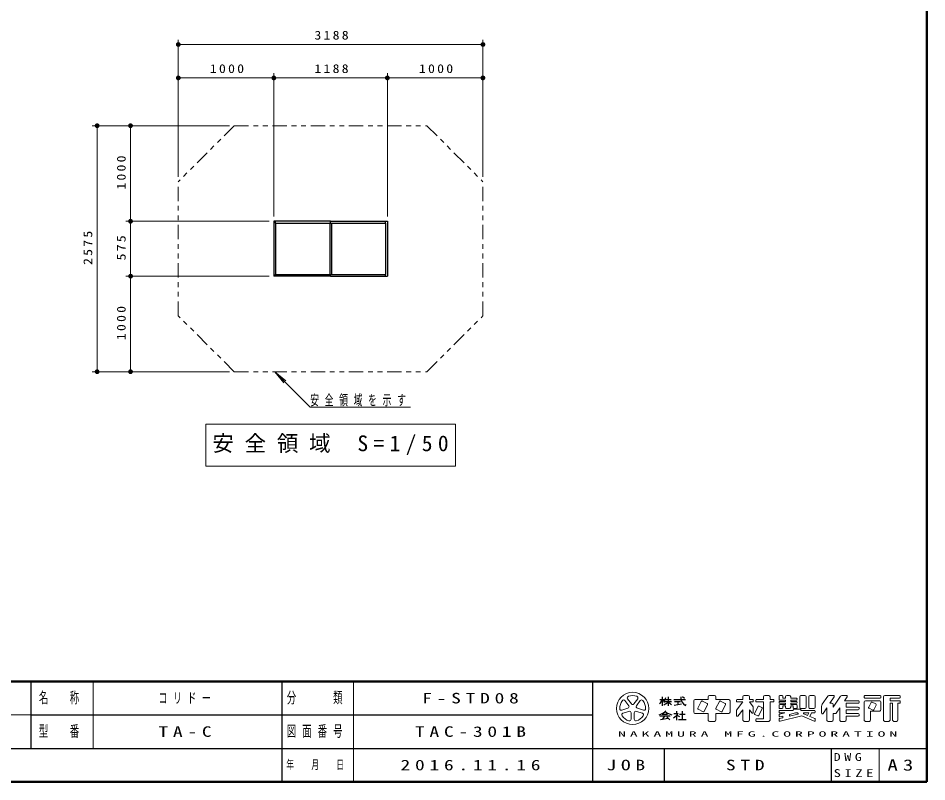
# Model space of a CAD drawing. Units: millimetres on the paper, scale 1:50. Extents: x -385 to 0, y 0 to 267.
# Drawn here: x -190.2 to 0, y 0 to 159.9 of the extents above; entities that cross this region are included whole.
import ezdxf

# ---------------------------------------------------------------- set-up
doc = ezdxf.new("R2010")
doc.units = ezdxf.units.MM
doc.linetypes.add('USER3', pattern=[8, 3, -1, 1, -1, 1, -1])
doc.layers.add('LY_1', color=7, linetype='Continuous', lineweight=13)
doc.styles.add('ＭＳ ゴシック', font='')
doc.styles.get('ＭＳ ゴシック').set_extended_font_data('MS Gothic')

# ---------------------------------------------------------------- blocks, each defined once
blk = doc.blocks.new('filled_dot')
at = {"color": 0, "linetype": 'Continuous', "lineweight": -2, "const_width": 1.25}
blk.add_lwpolyline([(-0.625, 0, 1), (0.625, 0, 1)], format="xyb", close=True, dxfattribs=at)

msp = doc.modelspace()

# ---------------------------------------------------------------- linework, layer by layer
at = {"layer": 'LY_1', "lineweight": 50}
for p, q in [((0, 0), (0, 267)), ((-385, 21), (0, 21)), ((-385, 0), (0, 0))]:
    msp.add_line(p, q, dxfattribs=at)
at = {"layer": 'LY_1'}
for p, q in [((-156.666, 126.638), (-156.666, 155.354)), ((-156.666, 154.354), (-92.906, 154.354)), ((-92.906, 126.638), (-92.906, 155.354)), ((-156.666, 126.638), (-156.666, 148.354)), ((-136.666, 118.354), (-136.666, 148.354)), ((-112.906, 118.354), (-112.906, 148.354)), ((-92.906, 126.638), (-92.906, 148.354)), ((-156.666, 147.354), (-136.666, 147.354)), ((-136.666, 147.354), (-112.906, 147.354)), ((-112.906, 147.354), (-92.906, 147.354)), ((-145.942, 137.354), (-174.657, 137.354)), ((-173.657, 85.854), (-173.657, 137.354)), ((-166.657, 117.354), (-166.657, 137.354)), ((-137.657, 117.354), (-167.657, 117.354)), ((-166.657, 105.854), (-166.657, 117.354)), ((-137.657, 105.854), (-167.657, 105.854)), ((-166.657, 105.854), (-166.657, 85.854)), ((-145.942, 85.854), (-174.657, 85.854)), ((-136.476, 85.854), (-134.55, 83.554)), ((-136.476, 85.854), (-134.18, 83.923)), ((-129.065, 78.425), (-136.476, 85.854)), ((-129.065, 78.425), (-108.065, 78.425)), ((-150.936, 74.863), (-150.936, 66.063)), ((-98.636, 74.863), (-150.936, 74.863)), ((-98.636, 66.063), (-98.636, 74.863)), ((-150.936, 66.063), (-98.636, 66.063)), ((-174.5, 21), (-174.5, 7)), ((-120, 21), (-120, 0)), ((-62.629, 17.393), (-61.844, 16.313)), ((-61.298, 16.313), (-60.513, 17.393)), ((-48.476, 17.253), (-45.776, 17.253)), ((-45.776, 17.793), (-45.776, 17.253)), ((-45.506, 18.063), (-44.426, 18.063)), ((-44.156, 17.793), (-44.156, 17.253)), ((-44.156, 17.253), (-41.456, 17.253)), ((-39.674, 17.253), (-38.486, 17.253)), ((-38.486, 17.793), (-38.486, 17.253)), ((-38.216, 18.063), (-37.406, 18.063)), ((-37.136, 17.793), (-37.136, 17.253)), ((-37.136, 17.253), (-36.488, 17.253)), ((-35.624, 17.253), (-34.166, 17.253)), ((-34.166, 17.793), (-34.166, 17.253)), ((-33.896, 18.063), (-33.086, 18.063)), ((-32.816, 17.793), (-32.816, 17.253)), ((-32.816, 17.253), (-32.168, 17.253)), ((-30.926, 17.901), (-30.926, 17.28)), ((-30.764, 18.063), (-30.278, 18.063)), ((-30.764, 17.118), (-29.576, 17.118)), ((-30.116, 17.901), (-30.116, 17.523)), ((-30.116, 17.523), (-29.576, 17.523)), ((-29.576, 17.793), (-29.576, 17.523)), ((-29.576, 17.118), (-29.576, 16.848)), ((-28.766, 18.063), (-29.306, 18.063)), ((-28.496, 17.793), (-28.496, 17.523)), ((-28.496, 17.523), (-27.308, 17.523)), ((-28.496, 17.118), (-27.308, 17.118)), ((-28.496, 17.118), (-28.496, 16.848)), ((-27.146, 17.361), (-27.146, 17.28)), ((-26.606, 17.793), (-26.606, 15.633)), ((-26.336, 18.063), (-25.526, 18.063)), ((-25.256, 17.793), (-25.256, 15.633)), ((-24.716, 17.793), (-24.716, 15.633)), ((-24.446, 18.063), (-23.636, 18.063)), ((-23.366, 17.793), (-23.366, 15.633)), ((-21.88, 16.242), (-20.746, 17.943)), ((-20.521, 18.063), (-19.529, 18.063)), ((-20.306, 16.443), (-19.394, 17.811)), ((-19.586, 15.633), (-18.046, 17.943)), ((-17.821, 18.063), (-16.829, 18.063)), ((-17.246, 16.983), (-16.694, 17.811)), ((-13.106, 17.901), (-13.106, 17.685)), ((-12.944, 18.063), (-9.758, 18.063)), ((-12.944, 17.523), (-9.758, 17.523)), ((-9.596, 17.901), (-9.596, 17.685)), ((-9.056, 17.793), (-9.056, 12.933)), ((-8.786, 18.063), (-5.708, 18.063)), ((-7.706, 17.523), (-7.706, 16.983)), ((-7.706, 17.523), (-5.708, 17.523)), ((-5.546, 17.901), (-5.546, 17.685)), ((-63.828, 14.985), (-62.559, 15.397)), ((-62.39, 15.917), (-63.175, 16.997)), ((-59.967, 16.997), (-60.752, 15.917)), ((-60.583, 15.397), (-59.313, 14.985)), ((-48.746, 16.983), (-48.746, 14.553)), ((-47.198, 16.838), (-47.918, 15.4)), ((-45.975, 16.408), (-46.981, 16.911)), ((-46.622, 14.752), (-45.902, 16.19)), ((-43.418, 16.838), (-44.138, 15.4)), ((-42.195, 16.408), (-43.201, 16.911)), ((-42.842, 14.752), (-42.122, 16.19)), ((-41.186, 16.983), (-41.186, 14.553)), ((-39.836, 17.091), (-39.836, 16.875)), ((-38.486, 16.713), (-39.836, 15.026)), ((-39.674, 16.713), (-38.486, 16.713)), ((-37.136, 16.713), (-36.326, 15.701)), ((-37.136, 16.713), (-36.488, 16.713)), ((-36.326, 17.091), (-36.326, 16.875)), ((-36.326, 15.701), (-36.326, 14.543)), ((-35.318, 15.758), (-36.038, 14.32)), ((-35.786, 17.091), (-35.786, 16.875)), ((-35.624, 16.713), (-34.166, 16.713)), ((-34.454, 15.326), (-35.174, 13.888)), ((-35.101, 15.831), (-34.527, 15.544)), ((-34.166, 16.713), (-34.166, 13.203)), ((-32.816, 16.713), (-32.816, 12.933)), ((-32.816, 16.713), (-32.168, 16.713)), ((-32.006, 17.091), (-32.006, 16.875)), ((-30.926, 16.686), (-30.926, 16.605)), ((-30.926, 16.011), (-30.926, 15.525)), ((-30.764, 16.848), (-29.576, 16.848)), ((-30.764, 16.443), (-29.576, 16.443)), ((-30.764, 16.173), (-29.576, 16.173)), ((-30.764, 15.363), (-30.278, 15.363)), ((-30.116, 15.903), (-29.576, 15.903)), ((-30.116, 15.903), (-30.116, 15.525)), ((-29.576, 16.443), (-29.576, 16.173)), ((-29.576, 15.903), (-29.576, 15.633)), ((-29.306, 15.363), (-28.766, 15.363)), ((-28.496, 16.848), (-27.308, 16.848)), ((-28.496, 16.443), (-27.308, 16.443)), ((-28.496, 16.443), (-28.496, 16.173)), ((-28.496, 16.173), (-27.308, 16.173)), ((-28.496, 15.903), (-28.496, 15.633)), ((-28.496, 15.903), (-27.956, 15.903)), ((-27.956, 15.903), (-27.956, 15.525)), ((-27.794, 15.363), (-27.308, 15.363)), ((-27.794, 15.228), (-26.498, 15.228)), ((-27.146, 16.686), (-27.146, 16.605)), ((-27.146, 16.011), (-27.146, 15.525)), ((-26.336, 15.363), (-25.526, 15.363)), ((-24.446, 15.363), (-23.636, 15.363)), ((-22.016, 15.793), (-22.016, 14.413)), ((-21.719, 14.323), (-20.936, 15.498)), ((-20.936, 15.498), (-20.936, 12.933)), ((-20.306, 16.443), (-19.856, 16.443)), ((-19.586, 16.173), (-19.586, 15.633)), ((-18.966, 14.404), (-18.236, 15.498)), ((-18.236, 15.498), (-18.236, 12.933)), ((-17.246, 16.983), (-14.348, 16.983)), ((-16.886, 16.443), (-14.348, 16.443)), ((-16.886, 16.443), (-16.886, 15.633)), ((-16.886, 15.633), (-14.348, 15.633)), ((-14.186, 16.821), (-14.186, 16.605)), ((-14.186, 15.471), (-14.186, 15.255)), ((-13.106, 16.713), (-13.106, 12.933)), ((-12.836, 16.983), (-9.866, 16.983)), ((-11.666, 16.622), (-12.17, 15.616)), ((-12.097, 15.399), (-11.307, 15.004)), ((-11.449, 16.695), (-10.659, 16.3)), ((-10.586, 16.082), (-11.09, 15.076)), ((-9.596, 16.713), (-9.596, 15.093)), ((-7.706, 16.983), (-5.708, 16.983)), ((-7.706, 16.443), (-7.166, 16.443)), ((-7.706, 16.443), (-7.706, 12.933)), ((-7.166, 16.443), (-7.166, 12.933)), ((-6.086, 16.443), (-5.708, 16.443)), ((-6.086, 16.443), (-6.086, 12.933)), ((-5.546, 16.821), (-5.546, 16.605)), ((-242.5, 14), (-187.5, 14)), ((-62.35, 14.755), (-63.62, 14.343)), ((-61.908, 13.099), (-61.908, 14.434)), ((-61.233, 14.434), (-61.233, 13.099)), ((-59.522, 14.343), (-60.792, 14.755)), ((-48.476, 14.283), (-45.776, 14.283)), ((-47.845, 15.183), (-46.839, 14.68)), ((-45.776, 14.283), (-45.776, 12.933)), ((-44.156, 14.283), (-41.456, 14.283)), ((-44.156, 14.283), (-44.156, 12.933)), ((-44.065, 15.183), (-43.059, 14.68)), ((-39.836, 15.026), (-39.836, 13.868)), ((-38.486, 15.093), (-39.547, 13.766)), ((-38.486, 15.093), (-38.486, 12.933)), ((-37.136, 15.093), (-36.614, 14.441)), ((-37.136, 15.093), (-37.136, 12.933)), ((-35.965, 14.103), (-35.391, 13.816)), ((-30.926, 14.796), (-30.926, 14.58)), ((-30.926, 13.995), (-30.926, 13.773)), ((-29.74, 14.418), (-30.803, 14.152)), ((-30.116, 13.406), (-30.803, 13.234)), ((-30.764, 14.958), (-27.956, 14.958)), ((-30.764, 14.418), (-29.74, 14.418)), ((-26.15, 13.841), (-30.725, 12.697)), ((-30.116, 13.768), (-30.725, 13.615)), ((-30.116, 13.768), (-30.116, 13.406)), ((-27.513, 14.418), (-28.766, 14.105)), ((-27.023, 14.179), (-28.766, 13.743)), ((-28.766, 14.105), (-28.766, 13.743)), ((-27.956, 15.066), (-27.956, 14.958)), ((-27.513, 14.418), (-27.053, 14.418)), ((-26.336, 15.066), (-26.336, 14.958)), ((-26.336, 14.958), (-23.528, 14.958)), ((-26.15, 13.841), (-23.594, 12.705)), ((-25.771, 14.263), (-24.968, 13.906)), ((-25.738, 14.418), (-24.712, 14.418)), ((-24.968, 13.906), (-24.712, 14.418)), ((-24.474, 13.687), (-24.108, 14.418)), ((-24.474, 13.687), (-23.462, 13.237)), ((-24.108, 14.418), (-23.528, 14.418)), ((-23.366, 14.796), (-23.366, 14.58)), ((-19.586, 14.283), (-19.19, 14.283)), ((-19.586, 14.283), (-19.586, 12.933)), ((-16.886, 15.093), (-16.886, 14.283)), ((-16.886, 15.093), (-14.348, 15.093)), ((-16.886, 14.283), (-14.348, 14.283)), ((-16.886, 13.743), (-16.886, 12.933)), ((-16.886, 13.743), (-14.348, 13.743)), ((-14.186, 14.121), (-14.186, 13.905)), ((-11.756, 14.823), (-11.756, 12.933)), ((-11.756, 14.823), (-9.866, 14.823)), ((-45.506, 12.663), (-44.426, 12.663)), ((-38.216, 12.663), (-37.406, 12.663)), ((-35.786, 13.041), (-35.786, 12.825)), ((-35.624, 13.203), (-34.166, 13.203)), ((-35.624, 12.663), (-33.086, 12.663)), ((-30.926, 13.077), (-30.926, 12.854)), ((-23.366, 13.089), (-23.366, 12.853)), ((-20.666, 12.663), (-19.856, 12.663)), ((-17.966, 12.663), (-17.156, 12.663)), ((-12.836, 12.663), (-12.026, 12.663)), ((-8.786, 12.663), (-7.976, 12.663)), ((-6.896, 12.663), (-6.356, 12.663)), ((-10, 7), (-10, 0))]:
    msp.add_line(p, q, dxfattribs=at)
at = {"layer": 'LY_1', "linetype": 'USER3'}
for p, q in [((-144.95, 137.354), (-156.666, 125.638)), ((-144.95, 137.354), (-104.622, 137.354)), ((-104.622, 137.354), (-92.906, 125.638)), ((-156.666, 97.57), (-156.666, 125.638)), ((-92.906, 97.57), (-92.906, 125.638)), ((-144.95, 85.854), (-156.666, 97.57)), ((-104.622, 85.854), (-92.906, 97.57)), ((-144.95, 85.854), (-104.622, 85.854))]:
    msp.add_line(p, q, dxfattribs=at)
at = {"layer": 'LY_1', "lineweight": 25}
for p, q in [((-136.666, 117.354), (-136.666, 105.854)), ((-124.786, 117.354), (-136.666, 117.354)), ((-136.286, 116.974), (-136.286, 117.354)), ((-136.286, 116.974), (-136.286, 106.234)), ((-136.286, 116.974), (-113.286, 116.974)), ((-124.976, 116.974), (-124.976, 106.234)), ((-124.786, 117.354), (-112.906, 117.354)), ((-124.786, 116.974), (-124.786, 117.354)), ((-124.596, 116.974), (-124.596, 106.234)), ((-113.286, 116.974), (-113.286, 117.354)), ((-113.286, 116.974), (-113.286, 106.234)), ((-112.906, 117.354), (-112.906, 105.854)), ((-124.786, 105.854), (-136.666, 105.854)), ((-136.286, 105.854), (-136.286, 106.234)), ((-136.286, 106.234), (-113.286, 106.234)), ((-124.786, 105.854), (-124.786, 106.234)), ((-124.786, 105.854), (-112.906, 105.854)), ((-113.286, 105.854), (-113.286, 106.234)), ((-187.5, 21), (-187.5, 7)), ((-135, 21), (-135, 0)), ((-70, 21), (-70, 0)), ((-55.901, 17.253), (-54.956, 17.253)), ((-55.361, 17.793), (-55.361, 15.903)), ((-54.769, 17.253), (-53.525, 17.253)), ((-54.146, 17.793), (-54.146, 15.903)), ((-52.931, 17.253), (-50.501, 17.253)), ((-50.719, 17.467), (-51.16, 17.761)), ((-54.915, 16.848), (-53.471, 16.848)), ((-52.889, 16.02), (-51.353, 16.327)), ((-52.796, 16.848), (-51.581, 16.848)), ((-52.121, 16.848), (-52.121, 16.173)), ((-187.5, 14), (-70, 14)), ((-55.901, 13.784), (-53.741, 13.784)), ((-55.361, 14.148), (-54.281, 14.148)), ((-54.899, 13.784), (-55.289, 13.136)), ((-54.416, 13.607), (-53.81, 13.001)), ((-52.931, 14.283), (-52.051, 14.283)), ((-52.391, 14.823), (-52.391, 14.283)), ((-52.391, 13.91), (-52.391, 12.933)), ((-52.34, 13.96), (-51.796, 13.646)), ((-51.783, 14.148), (-50.568, 14.148)), ((-51.176, 14.823), (-51.176, 13.068)), ((-55.765, 13.067), (-54.113, 13.304)), ((-51.986, 13.068), (-50.366, 13.068)), ((-242.5, 7), (0, 7)), ((-55, 7), (-55, 0)), ((-20, 7), (-20, 0))]:
    msp.add_line(p, q, dxfattribs=at)
at = {"layer": 'LY_1'}
msp.add_circle((-61.571, 15.363), 3.375, dxfattribs=at)
for centre, radius, start, end in [((-63.448, 16.798), 0.338, 35.99999, 142.60154), ((-62.356, 17.592), 0.338, 109.39847, 215.99997), ((-61.571, 15.363), 2.7, 70.60155, 109.39847), ((-60.786, 17.592), 0.338, 324, 70.60155), ((-59.694, 16.798), 0.338, 37.39846, 143.99995), ((-48.476, 16.983), 0.27, 89.99998, 179.99996), ((-45.506, 17.793), 0.27, 89.99998, 179.99996), ((-44.426, 17.793), 0.27, 0, 89.99998), ((-41.456, 16.983), 0.27, 0, 89.99998), ((-39.674, 17.091), 0.162, 89.99998, 179.99996), ((-38.216, 17.793), 0.27, 89.99998, 179.99996), ((-37.406, 17.793), 0.27, 0, 89.99998), ((-36.488, 17.091), 0.162, 0, 89.99998), ((-35.624, 17.091), 0.162, 89.99998, 179.99996), ((-33.896, 17.793), 0.27, 89.99998, 179.99996), ((-33.086, 17.793), 0.27, 0, 89.99998), ((-32.168, 17.091), 0.162, 0, 89.99998), ((-30.764, 17.901), 0.162, 89.99998, 179.99996), ((-30.764, 17.28), 0.162, 179.99998, 270.00002), ((-30.278, 17.901), 0.162, 0, 89.99998), ((-29.306, 17.793), 0.27, 89.99998, 179.99996), ((-28.766, 17.793), 0.27, 0, 89.99998), ((-27.308, 17.361), 0.162, 0, 89.99998), ((-27.308, 17.28), 0.162, 270.00002, 0), ((-26.336, 17.793), 0.27, 89.99998, 179.99996), ((-25.526, 17.793), 0.27, 0, 89.99998), ((-24.446, 17.793), 0.27, 89.99998, 179.99996), ((-23.636, 17.793), 0.27, 0, 89.99998), ((-20.521, 17.793), 0.27, 89.99998, 146.30984), ((-19.529, 17.901), 0.162, 326.31015, 89.99998), ((-17.821, 17.793), 0.27, 89.99998, 146.3098), ((-16.829, 17.901), 0.162, 326.31003, 89.99998), ((-12.944, 17.901), 0.162, 89.99998, 179.99996), ((-12.944, 17.685), 0.162, 179.99998, 270.00002), ((-9.758, 17.901), 0.162, 0, 89.99998), ((-9.758, 17.685), 0.162, 270.00002, 0), ((-8.786, 17.793), 0.27, 89.99998, 179.99996), ((-5.708, 17.901), 0.162, 0, 89.99998), ((-5.708, 17.685), 0.162, 270.00002, 0), ((-61.571, 15.363), 2.7, 142.60154, 181.39846), ((-63.933, 15.306), 0.338, 181.39848, 287.99997), ((-62.663, 15.718), 0.338, 287.99998, 35.99999), ((-61.571, 16.512), 0.338, 215.99998, 324), ((-60.479, 15.718), 0.338, 143.99996, 251.99999), ((-61.571, 15.363), 2.7, 358.60155, 37.39847), ((-59.209, 15.306), 0.338, 252.00001, 358.60156), ((-47.773, 15.328), 0.162, 153.43495, 243.43485), ((-47.054, 16.766), 0.162, 63.43492, 153.43499), ((-46.047, 16.263), 0.162, 333.4349, 63.43487), ((-43.993, 15.328), 0.162, 153.43495, 243.43485), ((-43.274, 16.766), 0.162, 63.43492, 153.43499), ((-42.267, 16.263), 0.162, 333.4349, 63.43487), ((-39.674, 16.875), 0.162, 179.99998, 270.00002), ((-36.488, 16.875), 0.162, 270.00002, 0), ((-35.624, 16.875), 0.162, 179.99998, 270.00002), ((-35.174, 15.686), 0.162, 63.43487, 153.43498), ((-34.599, 15.399), 0.162, 333.43492, 63.43493), ((-32.168, 16.875), 0.162, 270.00002, 0), ((-30.764, 16.686), 0.162, 89.99998, 179.99996), ((-30.764, 16.605), 0.162, 179.99998, 270.00002), ((-30.764, 16.011), 0.162, 89.99998, 179.99996), ((-30.764, 15.525), 0.162, 179.99998, 270.00002), ((-30.278, 15.525), 0.162, 270.00002, 0), ((-29.306, 15.633), 0.27, 179.99998, 270.00002), ((-28.766, 15.633), 0.27, 270.00002, 0), ((-27.794, 15.525), 0.162, 179.99998, 270.00002), ((-27.794, 15.066), 0.162, 89.99998, 179.99996), ((-27.308, 16.686), 0.162, 0, 89.99998), ((-27.308, 16.605), 0.162, 270.00002, 0), ((-27.308, 16.011), 0.162, 0, 89.99998), ((-27.308, 15.525), 0.162, 270.00002, 0), ((-26.336, 15.633), 0.27, 179.99998, 270.00002), ((-26.498, 15.066), 0.162, 0, 89.99998), ((-25.526, 15.633), 0.27, 270.00002, 0), ((-24.446, 15.633), 0.27, 179.99998, 270.00002), ((-23.636, 15.633), 0.27, 270.00002, 0), ((-21.206, 15.793), 0.81, 146.30999, 179.99996), ((-19.856, 16.173), 0.27, 0, 89.99998), ((-14.348, 16.821), 0.162, 0, 89.99998), ((-14.348, 16.605), 0.162, 270.00002, 0), ((-14.348, 15.471), 0.162, 0, 89.99998), ((-14.348, 15.255), 0.162, 270.00002, 0), ((-12.836, 16.713), 0.27, 89.99998, 179.99996), ((-12.025, 15.544), 0.162, 153.43517, 243.43529), ((-11.522, 16.55), 0.162, 63.43447, 153.43474), ((-10.731, 16.155), 0.162, 333.43484, 63.43447), ((-9.866, 16.713), 0.27, 0, 89.99998), ((-5.708, 16.821), 0.162, 0, 89.99998), ((-5.708, 16.605), 0.162, 270.00002, 0), ((-63.516, 14.022), 0.338, 107.99999, 214.60154), ((-61.571, 15.363), 2.7, 214.60156, 253.39848), ((-62.246, 14.434), 0.338, 359.99997, 107.99999), ((-60.896, 14.434), 0.338, 71.99997, 179.99999), ((-61.571, 15.363), 2.7, 286.60155, 325.39847), ((-59.626, 14.022), 0.338, 325.39847, 71.99996), ((-48.476, 14.553), 0.27, 179.99998, 270.00002), ((-46.766, 14.825), 0.162, 243.43498, 333.43496), ((-42.986, 14.825), 0.162, 243.43498, 333.43496), ((-41.456, 14.553), 0.27, 270.00002, 0), ((-39.674, 13.868), 0.162, 179.99998, 321.34037), ((-36.488, 14.543), 0.162, 218.65962, 0), ((-35.893, 14.248), 0.162, 153.43487, 243.4348), ((-35.318, 13.961), 0.162, 243.43487, 333.43498), ((-30.764, 14.796), 0.162, 89.99998, 179.99996), ((-30.764, 14.58), 0.162, 179.99998, 270.00002), ((-30.764, 13.995), 0.162, 104.03614, 179.99996), ((-30.764, 13.773), 0.162, 179.99998, 284.03612), ((-27.053, 14.297), 0.121, 284.0365, 89.99998), ((-25.738, 14.337), 0.081, 89.99998, 246.03817), ((-23.528, 14.796), 0.162, 0, 89.99998), ((-23.528, 14.58), 0.162, 270.00002, 0), ((-21.854, 14.413), 0.162, 179.99998, 326.30997), ((-19.19, 14.553), 0.27, 270.00002, 326.31002), ((-14.348, 14.121), 0.162, 0, 89.99998), ((-14.348, 13.905), 0.162, 270.00002, 0), ((-11.234, 15.149), 0.162, 243.43534, 333.43491), ((-9.866, 15.093), 0.27, 270.00002, 0), ((-62.246, 13.099), 0.338, 253.39847, 359.99997), ((-60.896, 13.099), 0.338, 179.99999, 286.60154), ((-45.506, 12.933), 0.27, 179.99998, 270.00002), ((-44.426, 12.933), 0.27, 270.00002, 0), ((-38.216, 12.933), 0.27, 179.99998, 270.00002), ((-37.406, 12.933), 0.27, 270.00002, 0), ((-35.624, 13.041), 0.162, 89.99998, 179.99996), ((-35.624, 12.825), 0.162, 179.99998, 270.00002), ((-33.086, 12.933), 0.27, 270.00002, 0), ((-30.764, 13.077), 0.162, 104.03614, 179.99996), ((-30.764, 12.854), 0.162, 179.99998, 284.03612), ((-23.528, 12.853), 0.162, 246.03699, 0), ((-23.528, 13.089), 0.162, 0, 66.03701), ((-20.666, 12.933), 0.27, 179.99998, 270.00002), ((-19.856, 12.933), 0.27, 270.00002, 0), ((-17.966, 12.933), 0.27, 179.99998, 270.00002), ((-17.156, 12.933), 0.27, 270.00002, 0), ((-12.836, 12.933), 0.27, 179.99998, 270.00002), ((-12.026, 12.933), 0.27, 270.00002, 0), ((-8.786, 12.933), 0.27, 179.99998, 270.00002), ((-7.976, 12.933), 0.27, 270.00002, 0), ((-6.896, 12.933), 0.27, 179.99998, 270.00002), ((-6.356, 12.933), 0.27, 270.00002, 0)]:
    msp.add_arc(centre, radius, start, end, dxfattribs=at)
at = {"layer": 'LY_1', "lineweight": 25}
for centre, radius, start, end in [((-57.466, 18.084), 2.285, 311.36185, 337.13638), ((-53.383, 18.427), 2.345, 212.50346, 230.00631), ((-56.002, 18.047), 1.467, 313.72108, 343.54317), ((-49.563, 17.694), 1.953, 177.09472, 240.51891), ((-56.374, 18.818), 3.034, 295.86917, 317.23867), ((-51.918, 18.818), 3.034, 222.76131, 240.10806), ((-51.54, 16.805), 1.299, 321.42112, 334.8249), ((-56.898, 17.257), 3.32, 285.11261, 313.40619), ((-52.77, 17.194), 3.192, 231.17281, 259.75506), ((-55.66, 17.226), 4.657, 304.87257, 320.80411)]:
    msp.add_arc(centre, radius, start, end, dxfattribs=at)

# ---------------------------------------------------------------- block references
at = {"layer": 'LY_1', "xscale": 0.4, "yscale": 0.4}
for p in [(-156.666, 154.354), (-156.666, 147.354), (-136.666, 147.354), (-112.906, 147.354)]:
    msp.add_blockref('filled_dot', p, dxfattribs=at)
for p, rotation in [((-92.906, 154.354), 180), ((-136.666, 147.354), 180), ((-112.906, 147.354), 180), ((-92.906, 147.354), 180), ((-173.657, 137.354), 270), ((-166.657, 137.354), 270), ((-166.657, 117.354), 90), ((-166.657, 117.354), 270), ((-166.657, 105.854), 270), ((-166.657, 105.854), 90), ((-173.657, 85.854), 90), ((-166.657, 85.854), 90)]:
    msp.add_blockref('filled_dot', p, dxfattribs=dict(at, rotation=rotation))

# ---------------------------------------------------------------- texts
at = {"layer": 'LY_1', "style": 'ＭＳ ゴシック'}
for s, insert, char_height, attachment_point in [('\\T1.33;\\W1.15;3188', (-124.358, 155.354), 1.833, 8), ('\\T1.33;\\W1.15;1000', (-146.245, 148.354), 1.833, 8), ('\\T1.33;\\W1.15;1188', (-124.365, 148.354), 1.833, 8), ('\\T1.33;\\W1.15;1000', (-102.485, 148.354), 1.833, 8), ('\\T1.64;\\W0.6;安全領域を示す', (-129.065, 78.575), 2.199, 7), ('\\T1.5;安全領域\\~S=1/50', (-149.536, 70.463), 3.299, 4), ('\\T1.64;\\W0.6;名\u3000称', (-181, 17.5), 2.346, 5), ('\\T1.64;\\W0.6;分\u3000\u3000類', (-127.5, 17.5), 2.346, 5), ('\\T1.64;\\W0.6;コリドー', (-154.75, 17.5), 2.199, 5), ('\\T1.5;\\W1.35;F-STD08', (-95, 17.5), 2.199, 5), ('\\T1.64;\\W0.6;型\u3000番', (-181, 10.5), 2.346, 5), ('\\T1.5;\\W1.35;TA-C', (-154.75, 10.5), 2.199, 5), ('\\T1.64;\\W0.6;図面番号', (-127.5, 10.5), 2.346, 5), ('\\T1.5;\\W1.35;TAC-301B', (-95, 10.5), 2.199, 5), ('\\T1.5;\\W2.2;NAKAMURA\\~MFG.CORPORATION', (-35, 10), 1.1, 5), ('\\T1.52;\\W1.3;DWG', (-19.5, 5.188), 1.65, 4), ('\\T1.64;\\W0.6;年\u3000月\u3000日', (-127.5, 3.5), 1.906, 5), ('\\T1.5;\\W1.35;2016.11.16', (-95, 3.5), 2.199, 5), ('\\T1.5;\\W1.35;JOB', (-62.5, 3.5), 2.199, 5), ('\\T1.5;\\W1.35;STD', (-37.5, 3.5), 2.199, 5), ('\\T1.5;\\W1.35;A3', (-5, 3.5), 2.346, 5), ('\\T1.5;\\W1.35;SIZE', (-19.5, 1.812), 1.65, 4)]:
    msp.add_mtext(s, dxfattribs=dict(at, insert=insert, char_height=char_height, attachment_point=attachment_point))
at = {"layer": 'LY_1', "char_height": 1.833, "attachment_point": 8, "rotation": 90, "style": 'ＭＳ ゴシック'}
for s, insert in [('\\T1.33;\\W1.15;1000', (-167.657, 127.775)), ('\\T1.33;\\W1.15;2575', (-174.657, 112.021)), ('\\T1.33;\\W1.15;575', (-167.657, 112.021)), ('\\T1.33;\\W1.15;1000', (-167.657, 96.275))]:
    msp.add_mtext(s, dxfattribs=dict(at, insert=insert))

doc.saveas('drawing.dxf')
